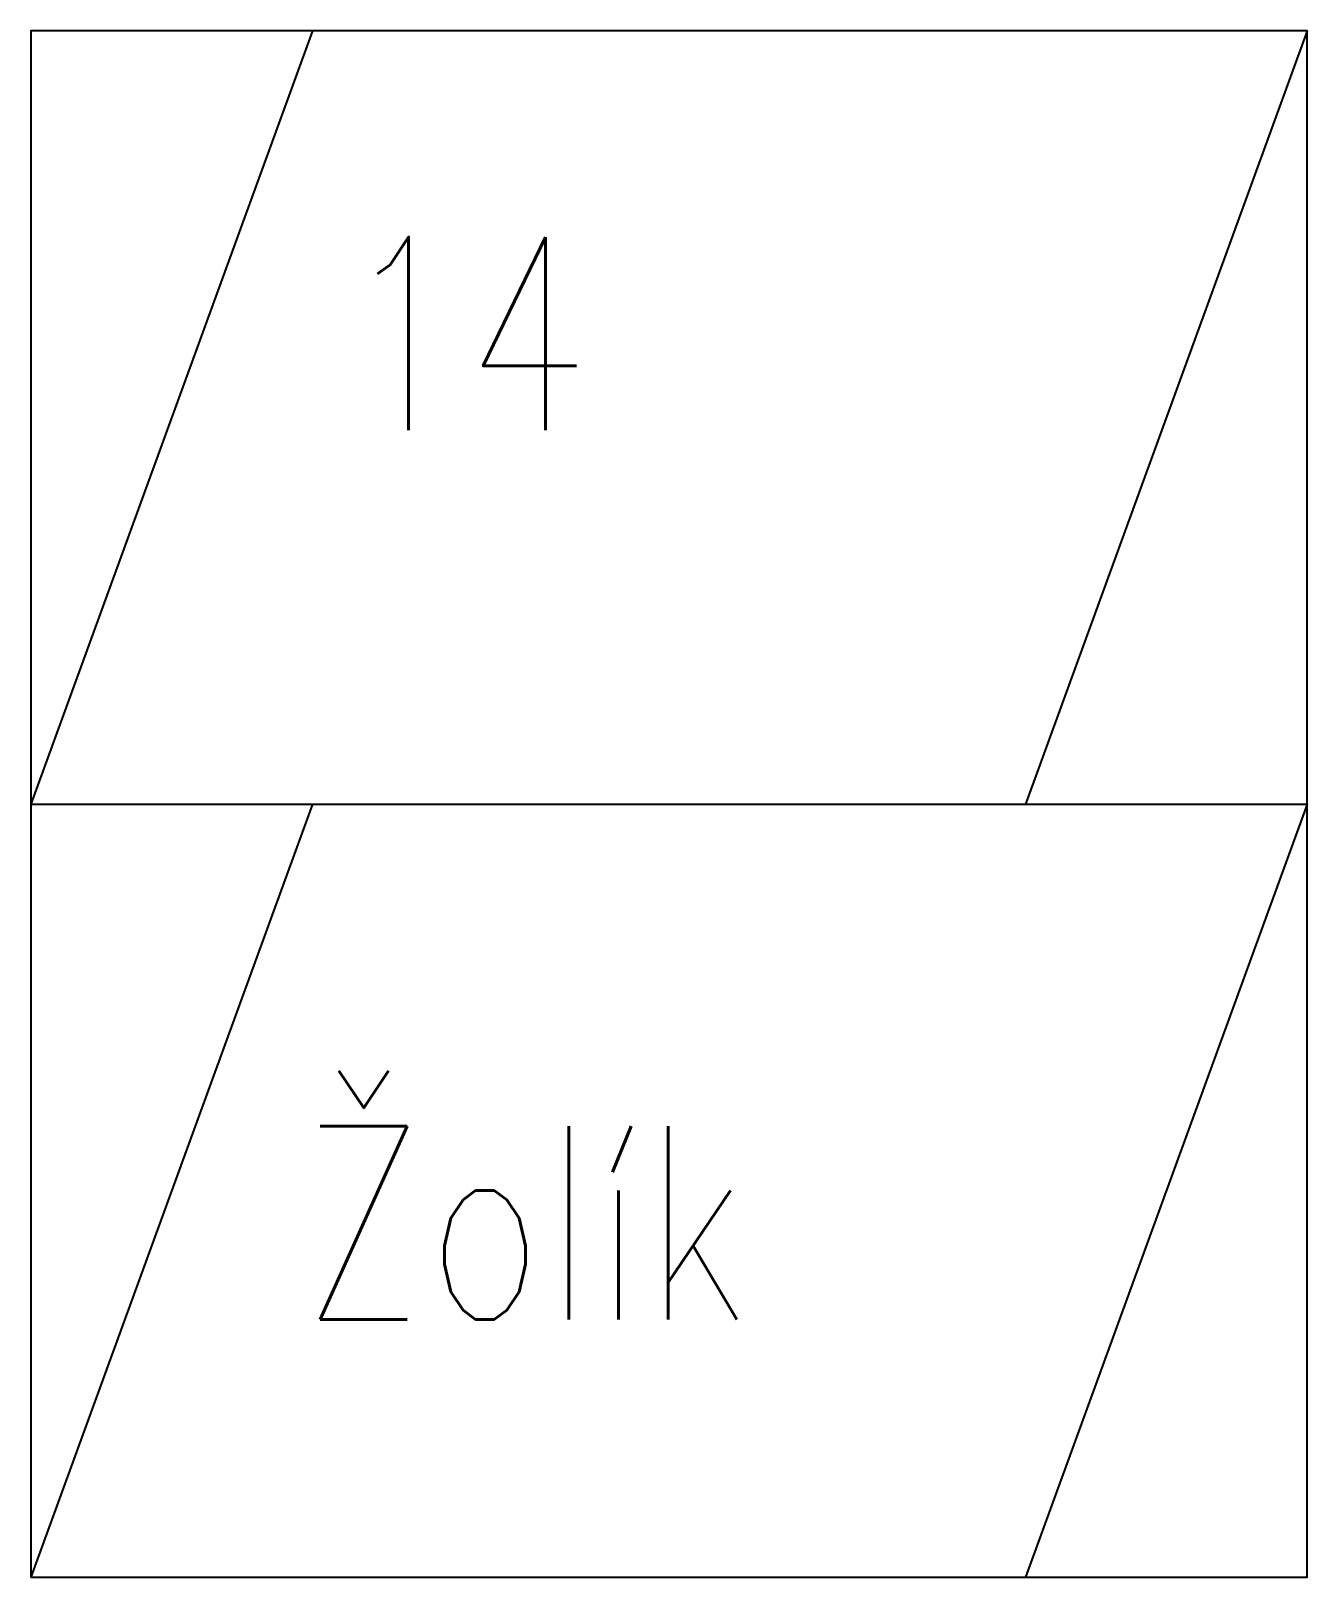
# Model space of a CAD drawing. Header units: millimetres. Extents: x 0 to 330, y 0 to 400.
import ezdxf

# ---------------------------------------------------------------- set-up
doc = ezdxf.new("R2010")
doc.units = ezdxf.units.MM
doc.layers.add('rozhrani', color=4, linetype='Continuous')
doc.layers.add('TTmoduly', color=3, linetype='Continuous')
doc.styles.add('romans', font='romans.shx', dxfattribs={"width": 0.75, "height": 200})

msp = doc.modelspace()

# ---------------------------------------------------------------- linework, layer by layer
at = {"layer": 'rozhrani'}
for p, q in [((72.79, 400), (0, 200)), ((330, 400), (257.21, 200)), ((72.79, 200), (0, 0)), ((330, 200), (257.21, 0))]:
    msp.add_line(p, q, dxfattribs=at)
at = {"layer": 'TTmoduly'}
msp.add_line((0, 200), (330, 200), dxfattribs=at)
msp.add_lwpolyline([(0, 0), (330, 0), (330, 400), (0, 400)], close=True, dxfattribs=at)

# ---------------------------------------------------------------- texts
at = {"layer": 'TTmoduly', "char_height": 50, "attachment_point": 1, "style": 'romans'}
for s, width, insert in [('14', 90, (80, 346.67)), ('Žolík', 160, (70, 116.67))]:
    msp.add_mtext_dynamic_manual_height_columns(s, width=width, gutter_width=150, heights=[0], dxfattribs=dict(at, insert=insert))

doc.saveas('drawing.dxf')
